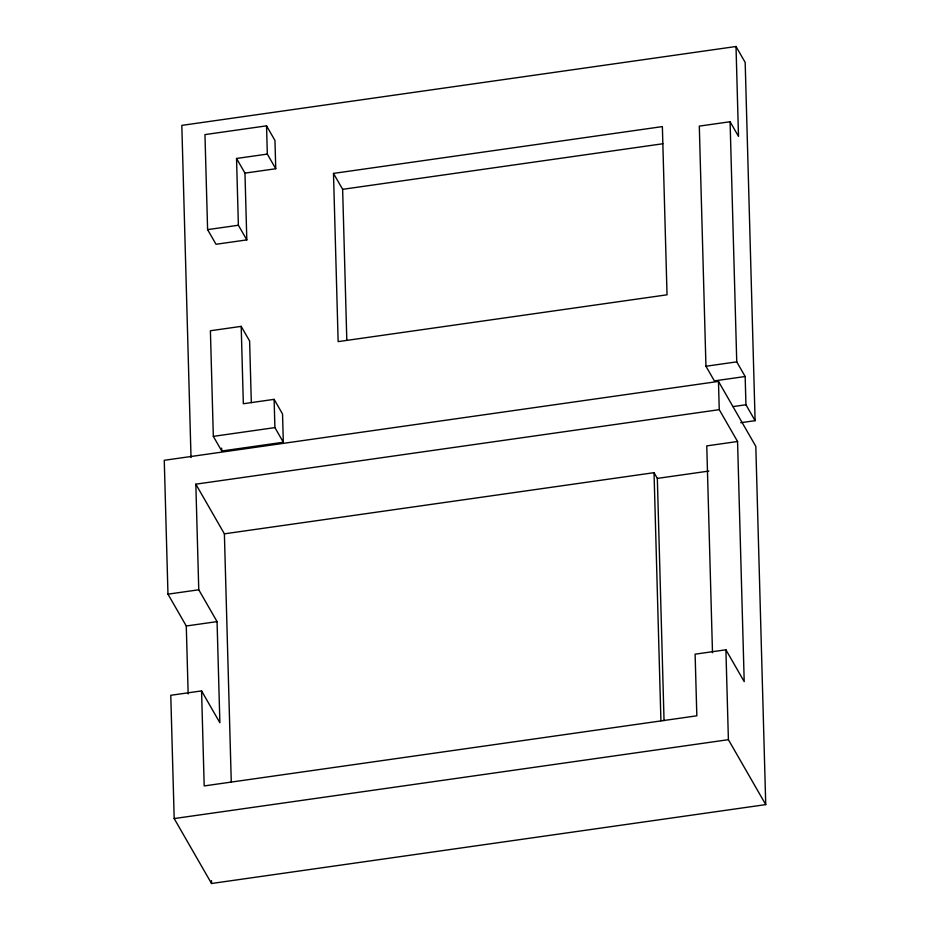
<?xml version="1.0" encoding="UTF-8"?>
<svg xmlns="http://www.w3.org/2000/svg" width="930" height="930" viewBox="0 0 930 930"><rect width="100%" height="100%" fill="white"/><g stroke="black" fill="none" stroke-linecap="round" stroke-linejoin="round"><path stroke-width="1.4" d="M740.733 422.72L755.102 420.674L745.174 62.415L736.014 46.5L181.815 125.387L191.022 457.537M275.745 168.737L274.966 140.488L266.538 125.841L204.96 134.606L207.599 229.629L216.016 244.276L246.81 239.894L244.962 173.119L236.534 158.472L267.329 154.089L275.745 168.737L244.962 173.119M333.486 173.41L662.369 126.596L667.031 294.81L338.148 341.624L333.486 173.41L342.635 189.325L346.809 340.136M736.014 46.5L738.501 136.385L730.085 121.737L699.302 126.12L705.951 366.246L714.368 380.893L745.163 376.511L745.941 404.759L755.102 420.674M342.635 189.325L662.904 143.743M207.599 229.629L238.382 225.246L246.81 239.894M241.196 326.372L210.401 330.755L213.33 436.368L221.747 451.015L283.325 442.25L282.546 414.001L274.118 399.354L243.335 403.736L241.196 326.372L249.612 341.008L251.321 402.62M213.33 436.368L274.908 427.602L283.325 442.25M705.951 366.246L736.746 361.863L745.163 376.511M201.566 690.909L204.193 785.931L696.826 715.809L695.117 654.174L725.9 649.791L744.209 681.62L737.56 441.506L719.25 409.665L195.835 484.17L198.764 589.783L217.062 621.612L219.875 722.738L201.566 690.909L170.771 695.291L174.189 818.563L211.529 883.5L765.739 804.613L755.811 446.353L718.471 381.416L164.261 460.303L167.97 594.165L186.279 625.995L188.162 693.896M733.026 406.596L745.941 404.759M737.56 441.506L706.765 445.889L712.496 652.732M195.835 484.17L224.386 533.832L654.034 472.673L657.336 478.404L664.043 720.68M657.336 478.404L708.858 471.068M167.97 594.165L198.764 589.783M186.279 625.995L217.062 621.612M174.189 818.563L728.399 739.676L765.739 804.613M730.085 121.737L736.746 361.863M718.471 381.416L719.25 409.665M725.9 649.791L728.399 739.676M654.034 472.673L660.916 720.75M266.538 125.841L267.329 154.089M274.118 399.354L274.908 427.602M236.534 158.472L238.382 225.246M224.386 533.832L231.268 781.909M221.666 448.121L221.747 451.015M211.459 880.594L211.529 883.5"/></g></svg>
